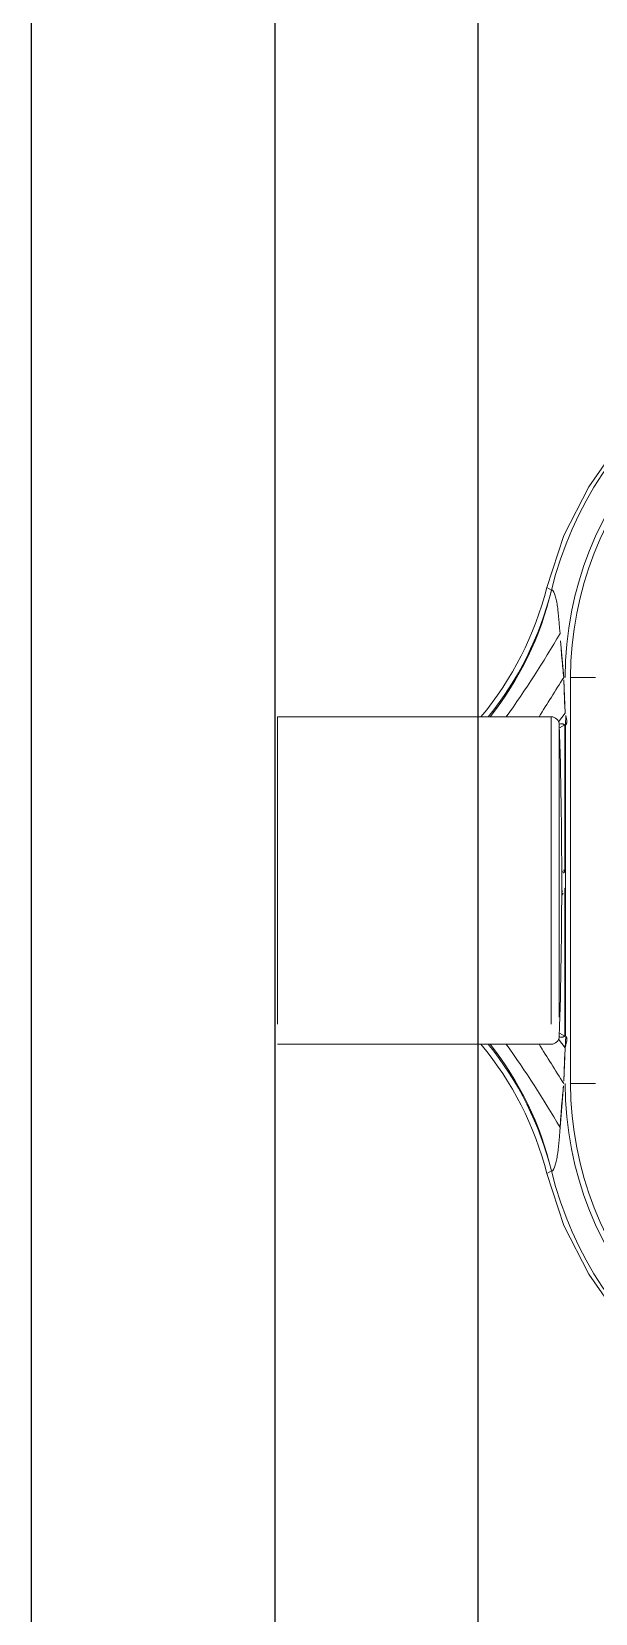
# Model space of a CAD drawing. Header units: inches. Extents: x 542787 to 543192, y 9574025 to 9574373.
# Drawn here: x 542829.0215 to 542829.091, y 9574184.8547 to 9574185.0498 of the extents above; entities that cross this region are included whole.
import ezdxf

# ---------------------------------------------------------------- set-up
doc = ezdxf.new("R2010")
doc.units = ezdxf.units.IN
doc.header["$MEASUREMENT"] = 0
doc.layers.add('I-ARQ', color=8, linetype='Continuous')

msp = doc.modelspace()

# ---------------------------------------------------------------- linework, layer by layer
at = {"layer": 'I-ARQ'}
for p, q in [((542829.02148, 9574184.23509), (542829.02148, 9574185.59509)), ((542829.05148, 9574184.23509), (542829.05148, 9574185.59509)), ((542829.07648, 9574185.59509), (542829.07648, 9574184.23509))]:
    msp.add_line(p, q, dxfattribs=at)
at = {"layer": 'I-ARQ', "lineweight": 5}
for points, knots in [([(542829.12957, 9574185.01609), (542829.12957, 9574185.01609), (542829.12281, 9574185.01556), (542829.12281, 9574185.01556), (542829.12281, 9574185.01556), (542829.12281, 9574185.01556), (542829.11621, 9574185.01405), (542829.11621, 9574185.01405), (542829.11621, 9574185.01405), (542829.11621, 9574185.01405), (542829.10991, 9574185.01159), (542829.10991, 9574185.01159), (542829.10991, 9574185.01159), (542829.10991, 9574185.01159), (542829.10402, 9574185.00825), (542829.10402, 9574185.00825), (542829.10402, 9574185.00825), (542829.10402, 9574185.00825), (542829.09869, 9574185.00408), (542829.09869, 9574185.00408), (542829.09869, 9574185.00408), (542829.09869, 9574185.00408), (542829.09403, 9574184.99919), (542829.09403, 9574184.99919), (542829.09403, 9574184.99919), (542829.09403, 9574184.99919), (542829.09014, 9574184.99366), (542829.09014, 9574184.99366), (542829.09014, 9574184.99366), (542829.09014, 9574184.99366), (542829.08709, 9574184.98763), (542829.08709, 9574184.98763), (542829.08709, 9574184.98763), (542829.08709, 9574184.98763), (542829.08496, 9574184.98123), (542829.08496, 9574184.98123)], [0, 0, 0, 0, 0.111111, 0.111111, 0.111111, 0.111111, 0.222222, 0.222222, 0.222222, 0.222222, 0.333333, 0.333333, 0.333333, 0.333333, 0.444444, 0.444444, 0.444444, 0.444444, 0.555556, 0.555556, 0.555556, 0.555556, 0.666667, 0.666667, 0.666667, 0.666667, 0.777778, 0.777778, 0.777778, 0.777778, 0.888889, 0.888889, 0.888889, 0.888889, 1, 1, 1, 1]), ([(542829.1743, 9574184.97745), (542829.17082, 9574184.99871), (542829.15286, 9574185.01459), (542829.13133, 9574185.01543), (542829.13133, 9574185.01543), (542829.1098, 9574185.01626), (542829.09065, 9574185.00183), (542829.08554, 9574184.9809)], [0, 0, 0, 0, 0.5, 0.5, 0.5, 0.5, 1, 1, 1, 1]), ([(542829.17134, 9574184.97697), (542829.16779, 9574184.99873), (542829.14812, 9574185.01411), (542829.12614, 9574185.01233), (542829.12614, 9574185.01233), (542829.10416, 9574185.01055), (542829.08724, 9574184.99219), (542829.08724, 9574184.97014)], [0, 0, 0, 0, 0.5, 0.5, 0.5, 0.5, 1, 1, 1, 1]), ([(542829.1706, 9574184.97737), (542829.16684, 9574184.99865), (542829.14746, 9574185.01353), (542829.12594, 9574185.01164), (542829.12594, 9574185.01164), (542829.10441, 9574185.00976), (542829.0879, 9574184.99174), (542829.0879, 9574184.97014)], [0, 0, 0, 0, 0.5, 0.5, 0.5, 0.5, 1, 1, 1, 1]), ([(542829.08555, 9574184.98088), (542829.08555, 9574184.98088), (542829.08555, 9574184.98088), (542829.08555, 9574184.98088), (542829.08555, 9574184.98088), (542829.08555, 9574184.98088), (542829.08555, 9574184.98088), (542829.08555, 9574184.98088), (542829.08555, 9574184.98088), (542829.08555, 9574184.98088), (542829.08554, 9574184.98088), (542829.08554, 9574184.98088), (542829.08554, 9574184.98088), (542829.08554, 9574184.98088), (542829.08554, 9574184.98088), (542829.08554, 9574184.98088), (542829.08554, 9574184.98088), (542829.08554, 9574184.98088), (542829.08554, 9574184.98088), (542829.08554, 9574184.98088), (542829.08554, 9574184.98088), (542829.08554, 9574184.98088), (542829.08554, 9574184.98088), (542829.08554, 9574184.98088), (542829.08554, 9574184.98088), (542829.08554, 9574184.98088), (542829.08554, 9574184.98089), (542829.08554, 9574184.98089), (542829.08554, 9574184.98089), (542829.08554, 9574184.98089), (542829.08554, 9574184.9809), (542829.08554, 9574184.9809)], [0, 0, 0, 0, 0.125, 0.125, 0.125, 0.125, 0.25, 0.25, 0.25, 0.25, 0.375, 0.375, 0.375, 0.375, 0.5, 0.5, 0.5, 0.5, 0.625, 0.625, 0.625, 0.625, 0.75, 0.75, 0.75, 0.75, 0.875, 0.875, 0.875, 0.875, 1, 1, 1, 1]), ([(542829.0866, 9574184.97557), (542829.0866, 9574184.97557), (542829.08655, 9574184.97623), (542829.08655, 9574184.97623), (542829.08655, 9574184.97623), (542829.08655, 9574184.97623), (542829.08651, 9574184.97688), (542829.08651, 9574184.97688), (542829.08651, 9574184.97688), (542829.08651, 9574184.97688), (542829.08647, 9574184.97729), (542829.08647, 9574184.97729), (542829.08647, 9574184.97729), (542829.08647, 9574184.97729), (542829.08643, 9574184.9777), (542829.08643, 9574184.9777), (542829.08643, 9574184.9777), (542829.08643, 9574184.9777), (542829.08639, 9574184.9781), (542829.08639, 9574184.9781), (542829.08639, 9574184.9781), (542829.08639, 9574184.9781), (542829.08634, 9574184.97848), (542829.08634, 9574184.97848), (542829.08634, 9574184.97848), (542829.08634, 9574184.97848), (542829.08631, 9574184.97867), (542829.08631, 9574184.97867), (542829.08631, 9574184.97867), (542829.08631, 9574184.97867), (542829.08629, 9574184.97886), (542829.08629, 9574184.97886), (542829.08629, 9574184.97886), (542829.08629, 9574184.97886), (542829.08626, 9574184.97905), (542829.08626, 9574184.97905), (542829.08626, 9574184.97905), (542829.08626, 9574184.97905), (542829.08623, 9574184.97923), (542829.08623, 9574184.97923), (542829.08623, 9574184.97923), (542829.08623, 9574184.97923), (542829.08619, 9574184.9794), (542829.08619, 9574184.9794), (542829.08619, 9574184.9794), (542829.08619, 9574184.9794), (542829.08616, 9574184.97957), (542829.08616, 9574184.97957), (542829.08616, 9574184.97957), (542829.08616, 9574184.97957), (542829.08613, 9574184.97974), (542829.08613, 9574184.97974), (542829.08613, 9574184.97974), (542829.08613, 9574184.97974), (542829.08609, 9574184.9799), (542829.08609, 9574184.9799), (542829.08609, 9574184.9799), (542829.08609, 9574184.9799), (542829.08605, 9574184.98005), (542829.08605, 9574184.98005), (542829.08605, 9574184.98005), (542829.08605, 9574184.98005), (542829.08601, 9574184.9802), (542829.08601, 9574184.9802), (542829.08601, 9574184.9802), (542829.08601, 9574184.9802), (542829.08597, 9574184.98033), (542829.08597, 9574184.98033), (542829.08597, 9574184.98033), (542829.08597, 9574184.98033), (542829.08592, 9574184.98046), (542829.08592, 9574184.98046), (542829.08592, 9574184.98046), (542829.08592, 9574184.98046), (542829.08588, 9574184.98057), (542829.08588, 9574184.98057), (542829.08588, 9574184.98057), (542829.08588, 9574184.98057), (542829.08583, 9574184.98067), (542829.08583, 9574184.98067), (542829.08583, 9574184.98067), (542829.08583, 9574184.98067), (542829.08581, 9574184.98071), (542829.08581, 9574184.98071), (542829.08581, 9574184.98071), (542829.08581, 9574184.98071), (542829.08579, 9574184.98075), (542829.08579, 9574184.98075), (542829.08579, 9574184.98075), (542829.08579, 9574184.98075), (542829.08577, 9574184.98079), (542829.08577, 9574184.98079), (542829.08577, 9574184.98079), (542829.08577, 9574184.98079), (542829.08574, 9574184.98082), (542829.08574, 9574184.98082), (542829.08574, 9574184.98082), (542829.08574, 9574184.98082), (542829.08572, 9574184.98085), (542829.08572, 9574184.98085), (542829.08572, 9574184.98085), (542829.08572, 9574184.98085), (542829.0857, 9574184.98087), (542829.0857, 9574184.98087), (542829.0857, 9574184.98087), (542829.0857, 9574184.98087), (542829.08568, 9574184.98089), (542829.08568, 9574184.98089), (542829.08568, 9574184.98089), (542829.08568, 9574184.98089), (542829.08566, 9574184.9809), (542829.08566, 9574184.9809), (542829.08566, 9574184.9809), (542829.08566, 9574184.9809), (542829.08564, 9574184.98091), (542829.08564, 9574184.98091), (542829.08564, 9574184.98091), (542829.08564, 9574184.98091), (542829.08562, 9574184.98092), (542829.08562, 9574184.98092), (542829.08562, 9574184.98092), (542829.08562, 9574184.98092), (542829.0856, 9574184.98092), (542829.0856, 9574184.98092), (542829.0856, 9574184.98092), (542829.0856, 9574184.98092), (542829.08559, 9574184.98091), (542829.08559, 9574184.98091), (542829.08559, 9574184.98091), (542829.08559, 9574184.98091), (542829.08557, 9574184.9809), (542829.08557, 9574184.9809), (542829.08557, 9574184.9809), (542829.08557, 9574184.9809), (542829.08555, 9574184.98088), (542829.08555, 9574184.98088)], [0, 0, 0, 0, 0.029412, 0.029412, 0.029412, 0.029412, 0.058824, 0.058824, 0.058824, 0.058824, 0.088235, 0.088235, 0.088235, 0.088235, 0.117647, 0.117647, 0.117647, 0.117647, 0.147059, 0.147059, 0.147059, 0.147059, 0.176471, 0.176471, 0.176471, 0.176471, 0.205882, 0.205882, 0.205882, 0.205882, 0.235294, 0.235294, 0.235294, 0.235294, 0.264706, 0.264706, 0.264706, 0.264706, 0.294118, 0.294118, 0.294118, 0.294118, 0.323529, 0.323529, 0.323529, 0.323529, 0.352941, 0.352941, 0.352941, 0.352941, 0.382353, 0.382353, 0.382353, 0.382353, 0.411765, 0.411765, 0.411765, 0.411765, 0.441176, 0.441176, 0.441176, 0.441176, 0.470588, 0.470588, 0.470588, 0.470588, 0.5, 0.5, 0.5, 0.5, 0.529412, 0.529412, 0.529412, 0.529412, 0.558824, 0.558824, 0.558824, 0.558824, 0.588235, 0.588235, 0.588235, 0.588235, 0.617647, 0.617647, 0.617647, 0.617647, 0.647059, 0.647059, 0.647059, 0.647059, 0.676471, 0.676471, 0.676471, 0.676471, 0.705882, 0.705882, 0.705882, 0.705882, 0.735294, 0.735294, 0.735294, 0.735294, 0.764706, 0.764706, 0.764706, 0.764706, 0.794118, 0.794118, 0.794118, 0.794118, 0.823529, 0.823529, 0.823529, 0.823529, 0.852941, 0.852941, 0.852941, 0.852941, 0.882353, 0.882353, 0.882353, 0.882353, 0.911765, 0.911765, 0.911765, 0.911765, 0.941176, 0.941176, 0.941176, 0.941176, 0.970588, 0.970588, 0.970588, 0.970588, 1, 1, 1, 1]), ([(542829.08705, 9574184.97014), (542829.08705, 9574184.97014), (542829.08703, 9574184.97043), (542829.08703, 9574184.97043), (542829.08703, 9574184.97043), (542829.08703, 9574184.97043), (542829.087, 9574184.97071), (542829.087, 9574184.97071), (542829.087, 9574184.97071), (542829.087, 9574184.97071), (542829.08698, 9574184.971), (542829.08698, 9574184.971), (542829.08698, 9574184.971), (542829.08698, 9574184.971), (542829.08695, 9574184.97129), (542829.08695, 9574184.97129), (542829.08695, 9574184.97129), (542829.08695, 9574184.97129), (542829.08692, 9574184.97158), (542829.08692, 9574184.97158), (542829.08692, 9574184.97158), (542829.08692, 9574184.97158), (542829.0869, 9574184.97178), (542829.0869, 9574184.97178), (542829.0869, 9574184.97178), (542829.0869, 9574184.97178), (542829.08686, 9574184.9722), (542829.08686, 9574184.9722), (542829.08686, 9574184.9722), (542829.08686, 9574184.9722), (542829.08679, 9574184.97293), (542829.08679, 9574184.97293), (542829.08679, 9574184.97293), (542829.08679, 9574184.97293), (542829.08673, 9574184.97375), (542829.08673, 9574184.97375), (542829.08673, 9574184.97375), (542829.08673, 9574184.97375), (542829.08666, 9574184.97464), (542829.08666, 9574184.97464), (542829.08666, 9574184.97464), (542829.08666, 9574184.97464), (542829.0866, 9574184.97557), (542829.0866, 9574184.97557)], [0, 0, 0, 0, 0.090909, 0.090909, 0.090909, 0.090909, 0.181818, 0.181818, 0.181818, 0.181818, 0.272727, 0.272727, 0.272727, 0.272727, 0.363636, 0.363636, 0.363636, 0.363636, 0.454545, 0.454545, 0.454545, 0.454545, 0.545455, 0.545455, 0.545455, 0.545455, 0.636364, 0.636364, 0.636364, 0.636364, 0.727273, 0.727273, 0.727273, 0.727273, 0.818182, 0.818182, 0.818182, 0.818182, 0.909091, 0.909091, 0.909091, 0.909091, 1, 1, 1, 1]), ([(542829.08724, 9574184.96575), (542829.08724, 9574184.96575), (542829.08722, 9574184.96607), (542829.08722, 9574184.96607), (542829.08722, 9574184.96607), (542829.08722, 9574184.96607), (542829.0872, 9574184.96639), (542829.0872, 9574184.96639), (542829.0872, 9574184.96639), (542829.0872, 9574184.96639), (542829.08719, 9574184.9666), (542829.08719, 9574184.9666), (542829.08719, 9574184.9666), (542829.08719, 9574184.9666), (542829.08717, 9574184.96703), (542829.08717, 9574184.96703), (542829.08717, 9574184.96703), (542829.08717, 9574184.96703), (542829.08715, 9574184.96767), (542829.08715, 9574184.96767), (542829.08715, 9574184.96767), (542829.08715, 9574184.96767), (542829.08713, 9574184.9683), (542829.08713, 9574184.9683), (542829.08713, 9574184.9683), (542829.08713, 9574184.9683), (542829.08711, 9574184.96892), (542829.08711, 9574184.96892), (542829.08711, 9574184.96892), (542829.08711, 9574184.96892), (542829.08708, 9574184.96954), (542829.08708, 9574184.96954), (542829.08708, 9574184.96954), (542829.08708, 9574184.96954), (542829.08707, 9574184.96984), (542829.08707, 9574184.96984), (542829.08707, 9574184.96984), (542829.08707, 9574184.96984), (542829.08705, 9574184.97014), (542829.08705, 9574184.97014)], [0, 0, 0, 0, 0.1, 0.1, 0.1, 0.1, 0.2, 0.2, 0.2, 0.2, 0.3, 0.3, 0.3, 0.3, 0.4, 0.4, 0.4, 0.4, 0.5, 0.5, 0.5, 0.5, 0.6, 0.6, 0.6, 0.6, 0.7, 0.7, 0.7, 0.7, 0.8, 0.8, 0.8, 0.8, 0.9, 0.9, 0.9, 0.9, 1, 1, 1, 1]), ([(542829.08729, 9574184.96428), (542829.08729, 9574184.96428), (542829.08732, 9574184.96431), (542829.08732, 9574184.96431), (542829.08732, 9574184.96431), (542829.08732, 9574184.96431), (542829.08734, 9574184.96434), (542829.08734, 9574184.96434), (542829.08734, 9574184.96434), (542829.08734, 9574184.96434), (542829.08736, 9574184.96437), (542829.08736, 9574184.96437), (542829.08736, 9574184.96437), (542829.08736, 9574184.96437), (542829.08738, 9574184.9644), (542829.08738, 9574184.9644), (542829.08738, 9574184.9644), (542829.08738, 9574184.9644), (542829.0874, 9574184.96444), (542829.0874, 9574184.96444), (542829.0874, 9574184.96444), (542829.0874, 9574184.96444), (542829.08741, 9574184.96448), (542829.08741, 9574184.96448), (542829.08741, 9574184.96448), (542829.08741, 9574184.96448), (542829.08742, 9574184.96452), (542829.08742, 9574184.96452), (542829.08742, 9574184.96452), (542829.08742, 9574184.96452), (542829.08743, 9574184.96456), (542829.08743, 9574184.96456), (542829.08743, 9574184.96456), (542829.08743, 9574184.96456), (542829.08743, 9574184.9646), (542829.08743, 9574184.9646), (542829.08743, 9574184.9646), (542829.08743, 9574184.9646), (542829.08744, 9574184.96465), (542829.08744, 9574184.96465), (542829.08744, 9574184.96465), (542829.08744, 9574184.96465), (542829.08744, 9574184.96473), (542829.08744, 9574184.96473), (542829.08744, 9574184.96473), (542829.08744, 9574184.96473), (542829.08743, 9574184.96482), (542829.08743, 9574184.96482), (542829.08743, 9574184.96482), (542829.08743, 9574184.96482), (542829.08742, 9574184.9649), (542829.08742, 9574184.9649), (542829.08742, 9574184.9649), (542829.08742, 9574184.9649), (542829.08741, 9574184.96498), (542829.08741, 9574184.96498), (542829.08741, 9574184.96498), (542829.08741, 9574184.96498), (542829.08739, 9574184.96506), (542829.08739, 9574184.96506), (542829.08739, 9574184.96506), (542829.08739, 9574184.96506), (542829.08736, 9574184.96522), (542829.08736, 9574184.96522), (542829.08736, 9574184.96522), (542829.08736, 9574184.96522), (542829.08731, 9574184.96545), (542829.08731, 9574184.96545), (542829.08731, 9574184.96545), (542829.08731, 9574184.96545), (542829.08724, 9574184.96575), (542829.08724, 9574184.96575)], [0, 0, 0, 0, 0.055556, 0.055556, 0.055556, 0.055556, 0.111111, 0.111111, 0.111111, 0.111111, 0.166667, 0.166667, 0.166667, 0.166667, 0.222222, 0.222222, 0.222222, 0.222222, 0.277778, 0.277778, 0.277778, 0.277778, 0.333333, 0.333333, 0.333333, 0.333333, 0.388889, 0.388889, 0.388889, 0.388889, 0.444444, 0.444444, 0.444444, 0.444444, 0.5, 0.5, 0.5, 0.5, 0.555556, 0.555556, 0.555556, 0.555556, 0.611111, 0.611111, 0.611111, 0.611111, 0.666667, 0.666667, 0.666667, 0.666667, 0.722222, 0.722222, 0.722222, 0.722222, 0.777778, 0.777778, 0.777778, 0.777778, 0.833333, 0.833333, 0.833333, 0.833333, 0.888889, 0.888889, 0.888889, 0.888889, 0.944444, 0.944444, 0.944444, 0.944444, 1, 1, 1, 1]), ([(542829.08718, 9574184.96428), (542829.08718, 9574184.96428), (542829.08717, 9574184.96429), (542829.08717, 9574184.96429), (542829.08717, 9574184.96429), (542829.08717, 9574184.96429), (542829.08714, 9574184.96431), (542829.08714, 9574184.96431), (542829.08714, 9574184.96431), (542829.08714, 9574184.96431), (542829.08711, 9574184.96433), (542829.08711, 9574184.96433), (542829.08711, 9574184.96433), (542829.08711, 9574184.96433), (542829.08707, 9574184.96435), (542829.08707, 9574184.96435), (542829.08707, 9574184.96435), (542829.08707, 9574184.96435), (542829.08703, 9574184.96437), (542829.08703, 9574184.96437), (542829.08703, 9574184.96437), (542829.08703, 9574184.96437), (542829.087, 9574184.96439), (542829.087, 9574184.96439), (542829.087, 9574184.96439), (542829.087, 9574184.96439), (542829.08696, 9574184.9644), (542829.08696, 9574184.9644), (542829.08696, 9574184.9644), (542829.08696, 9574184.9644), (542829.08692, 9574184.96441), (542829.08692, 9574184.96441), (542829.08692, 9574184.96441), (542829.08692, 9574184.96441), (542829.08688, 9574184.96441), (542829.08688, 9574184.96441), (542829.08688, 9574184.96441), (542829.08688, 9574184.96441), (542829.08683, 9574184.96442), (542829.08683, 9574184.96442), (542829.08683, 9574184.96442), (542829.08683, 9574184.96442), (542829.08679, 9574184.96442), (542829.08679, 9574184.96442), (542829.08679, 9574184.96442), (542829.08679, 9574184.96442), (542829.08674, 9574184.96441), (542829.08674, 9574184.96441), (542829.08674, 9574184.96441), (542829.08674, 9574184.96441), (542829.08669, 9574184.96441), (542829.08669, 9574184.96441), (542829.08669, 9574184.96441), (542829.08669, 9574184.96441), (542829.08665, 9574184.9644), (542829.08665, 9574184.9644), (542829.08665, 9574184.9644), (542829.08665, 9574184.9644), (542829.08655, 9574184.96438), (542829.08655, 9574184.96438), (542829.08655, 9574184.96438), (542829.08655, 9574184.96438), (542829.0865, 9574184.96436), (542829.0865, 9574184.96436)], [0, 0, 0, 0, 0.0625, 0.0625, 0.0625, 0.0625, 0.125, 0.125, 0.125, 0.125, 0.1875, 0.1875, 0.1875, 0.1875, 0.25, 0.25, 0.25, 0.25, 0.3125, 0.3125, 0.3125, 0.3125, 0.375, 0.375, 0.375, 0.375, 0.4375, 0.4375, 0.4375, 0.4375, 0.5, 0.5, 0.5, 0.5, 0.5625, 0.5625, 0.5625, 0.5625, 0.625, 0.625, 0.625, 0.625, 0.6875, 0.6875, 0.6875, 0.6875, 0.75, 0.75, 0.75, 0.75, 0.8125, 0.8125, 0.8125, 0.8125, 0.875, 0.875, 0.875, 0.875, 0.9375, 0.9375, 0.9375, 0.9375, 1, 1, 1, 1]), ([(542829.0872, 9574184.94603), (542829.0872, 9574184.94603), (542829.0872, 9574184.95778), (542829.0872, 9574184.95778), (542829.0872, 9574184.95778), (542829.0872, 9574184.95778), (542829.0872, 9574184.96221), (542829.0872, 9574184.96221), (542829.0872, 9574184.96221), (542829.0872, 9574184.96221), (542829.0872, 9574184.96326), (542829.0872, 9574184.96326), (542829.0872, 9574184.96326), (542829.0872, 9574184.96326), (542829.0872, 9574184.96377), (542829.0872, 9574184.96377), (542829.0872, 9574184.96377), (542829.0872, 9574184.96377), (542829.0872, 9574184.96402), (542829.0872, 9574184.96402), (542829.0872, 9574184.96402), (542829.0872, 9574184.96402), (542829.0872, 9574184.96415), (542829.0872, 9574184.96415), (542829.0872, 9574184.96415), (542829.0872, 9574184.96415), (542829.0872, 9574184.96421), (542829.0872, 9574184.96421), (542829.0872, 9574184.96421), (542829.0872, 9574184.96421), (542829.08719, 9574184.96423), (542829.08719, 9574184.96423), (542829.08719, 9574184.96423), (542829.08719, 9574184.96423), (542829.08718, 9574184.96428), (542829.08718, 9574184.96428)], [0, 0, 0, 0, 0.111111, 0.111111, 0.111111, 0.111111, 0.222222, 0.222222, 0.222222, 0.222222, 0.333333, 0.333333, 0.333333, 0.333333, 0.444444, 0.444444, 0.444444, 0.444444, 0.555556, 0.555556, 0.555556, 0.555556, 0.666667, 0.666667, 0.666667, 0.666667, 0.777778, 0.777778, 0.777778, 0.777778, 0.888889, 0.888889, 0.888889, 0.888889, 1, 1, 1, 1]), ([(542829.08728, 9574184.94509), (542829.08728, 9574184.94509), (542829.08728, 9574184.95742), (542829.08728, 9574184.95742), (542829.08728, 9574184.95742), (542829.08728, 9574184.95742), (542829.08728, 9574184.9621), (542829.08728, 9574184.9621), (542829.08728, 9574184.9621), (542829.08728, 9574184.9621), (542829.08728, 9574184.96321), (542829.08728, 9574184.96321), (542829.08728, 9574184.96321), (542829.08728, 9574184.96321), (542829.08728, 9574184.96374), (542829.08728, 9574184.96374), (542829.08728, 9574184.96374), (542829.08728, 9574184.96374), (542829.08728, 9574184.96401), (542829.08728, 9574184.96401), (542829.08728, 9574184.96401), (542829.08728, 9574184.96401), (542829.08728, 9574184.96414), (542829.08728, 9574184.96414), (542829.08728, 9574184.96414), (542829.08728, 9574184.96414), (542829.08728, 9574184.96421), (542829.08728, 9574184.96421), (542829.08728, 9574184.96421), (542829.08728, 9574184.96421), (542829.08728, 9574184.96423), (542829.08728, 9574184.96423), (542829.08728, 9574184.96423), (542829.08728, 9574184.96423), (542829.08729, 9574184.96428), (542829.08729, 9574184.96428)], [0, 0, 0, 0, 0.111111, 0.111111, 0.111111, 0.111111, 0.222222, 0.222222, 0.222222, 0.222222, 0.333333, 0.333333, 0.333333, 0.333333, 0.444444, 0.444444, 0.444444, 0.444444, 0.555556, 0.555556, 0.555556, 0.555556, 0.666667, 0.666667, 0.666667, 0.666667, 0.777778, 0.777778, 0.777778, 0.777778, 0.888889, 0.888889, 0.888889, 0.888889, 1, 1, 1, 1]), ([(542829.05148, 9574184.95257), (542829.05148, 9574184.95257), (542829.05148, 9574184.95257), (542829.05148, 9574184.95257), (542829.05148, 9574184.95257), (542829.05148, 9574184.95257), (542829.05148, 9574184.95257), (542829.05148, 9574184.95257), (542829.05148, 9574184.95257), (542829.05148, 9574184.95257), (542829.05148, 9574184.95257), (542829.05148, 9574184.95257), (542829.05148, 9574184.95257), (542829.05148, 9574184.95257), (542829.05148, 9574184.95257), (542829.05148, 9574184.95257), (542829.05148, 9574184.95257), (542829.05148, 9574184.95257), (542829.05148, 9574184.95257), (542829.05148, 9574184.95257), (542829.05148, 9574184.95257), (542829.05148, 9574184.95257), (542829.05148, 9574184.95257), (542829.05148, 9574184.95257), (542829.05148, 9574184.95257), (542829.05148, 9574184.95257), (542829.05148, 9574184.95257), (542829.05148, 9574184.95257), (542829.05148, 9574184.95257), (542829.05148, 9574184.95257), (542829.05148, 9574184.95257), (542829.05148, 9574184.95257), (542829.05148, 9574184.95257), (542829.05148, 9574184.95257), (542829.05148, 9574184.95257), (542829.05148, 9574184.95257)], [0, 0, 0, 0, 0.111111, 0.111111, 0.111111, 0.111111, 0.222222, 0.222222, 0.222222, 0.222222, 0.333333, 0.333333, 0.333333, 0.333333, 0.444444, 0.444444, 0.444444, 0.444444, 0.555556, 0.555556, 0.555556, 0.555556, 0.666667, 0.666667, 0.666667, 0.666667, 0.777778, 0.777778, 0.777778, 0.777778, 0.888889, 0.888889, 0.888889, 0.888889, 1, 1, 1, 1]), ([(542829.08718, 9574184.92591), (542829.08718, 9574184.92591), (542829.08719, 9574184.92594), (542829.08719, 9574184.92594), (542829.08719, 9574184.92594), (542829.08719, 9574184.92594), (542829.0872, 9574184.92596), (542829.0872, 9574184.92596), (542829.0872, 9574184.92596), (542829.0872, 9574184.92596), (542829.0872, 9574184.92601), (542829.0872, 9574184.92601), (542829.0872, 9574184.92601), (542829.0872, 9574184.92601), (542829.0872, 9574184.92611), (542829.0872, 9574184.92611), (542829.0872, 9574184.92611), (542829.0872, 9574184.92611), (542829.0872, 9574184.92632), (542829.0872, 9574184.92632), (542829.0872, 9574184.92632), (542829.0872, 9574184.92632), (542829.0872, 9574184.92672), (542829.0872, 9574184.92672), (542829.0872, 9574184.92672), (542829.0872, 9574184.92672), (542829.0872, 9574184.92756), (542829.0872, 9574184.92756), (542829.0872, 9574184.92756), (542829.0872, 9574184.92756), (542829.0872, 9574184.93105), (542829.0872, 9574184.93105), (542829.0872, 9574184.93105), (542829.0872, 9574184.93105), (542829.0872, 9574184.94415), (542829.0872, 9574184.94415)], [0, 0, 0, 0, 0.111111, 0.111111, 0.111111, 0.111111, 0.222222, 0.222222, 0.222222, 0.222222, 0.333333, 0.333333, 0.333333, 0.333333, 0.444444, 0.444444, 0.444444, 0.444444, 0.555556, 0.555556, 0.555556, 0.555556, 0.666667, 0.666667, 0.666667, 0.666667, 0.777778, 0.777778, 0.777778, 0.777778, 0.888889, 0.888889, 0.888889, 0.888889, 1, 1, 1, 1]), ([(542829.08729, 9574184.92591), (542829.08729, 9574184.92591), (542829.08728, 9574184.92594), (542829.08728, 9574184.92594), (542829.08728, 9574184.92594), (542829.08728, 9574184.92594), (542829.08728, 9574184.92596), (542829.08728, 9574184.92596), (542829.08728, 9574184.92596), (542829.08728, 9574184.92596), (542829.08728, 9574184.92602), (542829.08728, 9574184.92602), (542829.08728, 9574184.92602), (542829.08728, 9574184.92602), (542829.08728, 9574184.92612), (542829.08728, 9574184.92612), (542829.08728, 9574184.92612), (542829.08728, 9574184.92612), (542829.08728, 9574184.92633), (542829.08728, 9574184.92633), (542829.08728, 9574184.92633), (542829.08728, 9574184.92633), (542829.08728, 9574184.92676), (542829.08728, 9574184.92676), (542829.08728, 9574184.92676), (542829.08728, 9574184.92676), (542829.08728, 9574184.92764), (542829.08728, 9574184.92764), (542829.08728, 9574184.92764), (542829.08728, 9574184.92764), (542829.08728, 9574184.9313), (542829.08728, 9574184.9313), (542829.08728, 9574184.9313), (542829.08728, 9574184.9313), (542829.08728, 9574184.94509), (542829.08728, 9574184.94509)], [0, 0, 0, 0, 0.111111, 0.111111, 0.111111, 0.111111, 0.222222, 0.222222, 0.222222, 0.222222, 0.333333, 0.333333, 0.333333, 0.333333, 0.444444, 0.444444, 0.444444, 0.444444, 0.555556, 0.555556, 0.555556, 0.555556, 0.666667, 0.666667, 0.666667, 0.666667, 0.777778, 0.777778, 0.777778, 0.777778, 0.888889, 0.888889, 0.888889, 0.888889, 1, 1, 1, 1]), ([(542829.0865, 9574184.92582), (542829.0865, 9574184.92582), (542829.08659, 9574184.9258), (542829.08659, 9574184.9258), (542829.08659, 9574184.9258), (542829.08659, 9574184.9258), (542829.08667, 9574184.92578), (542829.08667, 9574184.92578), (542829.08667, 9574184.92578), (542829.08667, 9574184.92578), (542829.08672, 9574184.92577), (542829.08672, 9574184.92577), (542829.08672, 9574184.92577), (542829.08672, 9574184.92577), (542829.08676, 9574184.92577), (542829.08676, 9574184.92577), (542829.08676, 9574184.92577), (542829.08676, 9574184.92577), (542829.0868, 9574184.92577), (542829.0868, 9574184.92577), (542829.0868, 9574184.92577), (542829.0868, 9574184.92577), (542829.08684, 9574184.92577), (542829.08684, 9574184.92577), (542829.08684, 9574184.92577), (542829.08684, 9574184.92577), (542829.08688, 9574184.92577), (542829.08688, 9574184.92577), (542829.08688, 9574184.92577), (542829.08688, 9574184.92577), (542829.08691, 9574184.92577), (542829.08691, 9574184.92577), (542829.08691, 9574184.92577), (542829.08691, 9574184.92577), (542829.08695, 9574184.92578), (542829.08695, 9574184.92578), (542829.08695, 9574184.92578), (542829.08695, 9574184.92578), (542829.08698, 9574184.92579), (542829.08698, 9574184.92579), (542829.08698, 9574184.92579), (542829.08698, 9574184.92579), (542829.08702, 9574184.9258), (542829.08702, 9574184.9258), (542829.08702, 9574184.9258), (542829.08702, 9574184.9258), (542829.08705, 9574184.92582), (542829.08705, 9574184.92582), (542829.08705, 9574184.92582), (542829.08705, 9574184.92582), (542829.08708, 9574184.92584), (542829.08708, 9574184.92584), (542829.08708, 9574184.92584), (542829.08708, 9574184.92584), (542829.08712, 9574184.92586), (542829.08712, 9574184.92586), (542829.08712, 9574184.92586), (542829.08712, 9574184.92586), (542829.08715, 9574184.92588), (542829.08715, 9574184.92588), (542829.08715, 9574184.92588), (542829.08715, 9574184.92588), (542829.08717, 9574184.9259), (542829.08717, 9574184.9259), (542829.08717, 9574184.9259), (542829.08717, 9574184.9259), (542829.08718, 9574184.92591), (542829.08718, 9574184.92591)], [0, 0, 0, 0, 0.058824, 0.058824, 0.058824, 0.058824, 0.117647, 0.117647, 0.117647, 0.117647, 0.176471, 0.176471, 0.176471, 0.176471, 0.235294, 0.235294, 0.235294, 0.235294, 0.294118, 0.294118, 0.294118, 0.294118, 0.352941, 0.352941, 0.352941, 0.352941, 0.411765, 0.411765, 0.411765, 0.411765, 0.470588, 0.470588, 0.470588, 0.470588, 0.529412, 0.529412, 0.529412, 0.529412, 0.588235, 0.588235, 0.588235, 0.588235, 0.647059, 0.647059, 0.647059, 0.647059, 0.705882, 0.705882, 0.705882, 0.705882, 0.764706, 0.764706, 0.764706, 0.764706, 0.823529, 0.823529, 0.823529, 0.823529, 0.882353, 0.882353, 0.882353, 0.882353, 0.941176, 0.941176, 0.941176, 0.941176, 1, 1, 1, 1]), ([(542829.08724, 9574184.92444), (542829.08724, 9574184.92444), (542829.08732, 9574184.9248), (542829.08732, 9574184.9248), (542829.08732, 9574184.9248), (542829.08732, 9574184.9248), (542829.08737, 9574184.92501), (542829.08737, 9574184.92501), (542829.08737, 9574184.92501), (542829.08737, 9574184.92501), (542829.0874, 9574184.92514), (542829.0874, 9574184.92514), (542829.0874, 9574184.92514), (542829.0874, 9574184.92514), (542829.08742, 9574184.92527), (542829.08742, 9574184.92527), (542829.08742, 9574184.92527), (542829.08742, 9574184.92527), (542829.08743, 9574184.92536), (542829.08743, 9574184.92536), (542829.08743, 9574184.92536), (542829.08743, 9574184.92536), (542829.08744, 9574184.92545), (542829.08744, 9574184.92545), (542829.08744, 9574184.92545), (542829.08744, 9574184.92545), (542829.08744, 9574184.9255), (542829.08744, 9574184.9255), (542829.08744, 9574184.9255), (542829.08744, 9574184.9255), (542829.08743, 9574184.92554), (542829.08743, 9574184.92554), (542829.08743, 9574184.92554), (542829.08743, 9574184.92554), (542829.08743, 9574184.92559), (542829.08743, 9574184.92559), (542829.08743, 9574184.92559), (542829.08743, 9574184.92559), (542829.08742, 9574184.92564), (542829.08742, 9574184.92564), (542829.08742, 9574184.92564), (542829.08742, 9574184.92564), (542829.08742, 9574184.92568), (542829.08742, 9574184.92568), (542829.08742, 9574184.92568), (542829.08742, 9574184.92568), (542829.0874, 9574184.92573), (542829.0874, 9574184.92573), (542829.0874, 9574184.92573), (542829.0874, 9574184.92573), (542829.08739, 9574184.92577), (542829.08739, 9574184.92577), (542829.08739, 9574184.92577), (542829.08739, 9574184.92577), (542829.08737, 9574184.92581), (542829.08737, 9574184.92581), (542829.08737, 9574184.92581), (542829.08737, 9574184.92581), (542829.08735, 9574184.92584), (542829.08735, 9574184.92584), (542829.08735, 9574184.92584), (542829.08735, 9574184.92584), (542829.08732, 9574184.92587), (542829.08732, 9574184.92587), (542829.08732, 9574184.92587), (542829.08732, 9574184.92587), (542829.0873, 9574184.92589), (542829.0873, 9574184.92589), (542829.0873, 9574184.92589), (542829.0873, 9574184.92589), (542829.08729, 9574184.92591), (542829.08729, 9574184.92591)], [0, 0, 0, 0, 0.055556, 0.055556, 0.055556, 0.055556, 0.111111, 0.111111, 0.111111, 0.111111, 0.166667, 0.166667, 0.166667, 0.166667, 0.222222, 0.222222, 0.222222, 0.222222, 0.277778, 0.277778, 0.277778, 0.277778, 0.333333, 0.333333, 0.333333, 0.333333, 0.388889, 0.388889, 0.388889, 0.388889, 0.444444, 0.444444, 0.444444, 0.444444, 0.5, 0.5, 0.5, 0.5, 0.555556, 0.555556, 0.555556, 0.555556, 0.611111, 0.611111, 0.611111, 0.611111, 0.666667, 0.666667, 0.666667, 0.666667, 0.722222, 0.722222, 0.722222, 0.722222, 0.777778, 0.777778, 0.777778, 0.777778, 0.833333, 0.833333, 0.833333, 0.833333, 0.888889, 0.888889, 0.888889, 0.888889, 0.944444, 0.944444, 0.944444, 0.944444, 1, 1, 1, 1]), ([(542829.08724, 9574184.92444), (542829.08724, 9574184.92444), (542829.08722, 9574184.92411), (542829.08722, 9574184.92411), (542829.08722, 9574184.92411), (542829.08722, 9574184.92411), (542829.0872, 9574184.92379), (542829.0872, 9574184.92379), (542829.0872, 9574184.92379), (542829.0872, 9574184.92379), (542829.08719, 9574184.92358), (542829.08719, 9574184.92358), (542829.08719, 9574184.92358), (542829.08719, 9574184.92358), (542829.08717, 9574184.92315), (542829.08717, 9574184.92315), (542829.08717, 9574184.92315), (542829.08717, 9574184.92315), (542829.08715, 9574184.92252), (542829.08715, 9574184.92252), (542829.08715, 9574184.92252), (542829.08715, 9574184.92252), (542829.08713, 9574184.92188), (542829.08713, 9574184.92188), (542829.08713, 9574184.92188), (542829.08713, 9574184.92188), (542829.08711, 9574184.92126), (542829.08711, 9574184.92126), (542829.08711, 9574184.92126), (542829.08711, 9574184.92126), (542829.08708, 9574184.92064), (542829.08708, 9574184.92064), (542829.08708, 9574184.92064), (542829.08708, 9574184.92064), (542829.08707, 9574184.92034), (542829.08707, 9574184.92034), (542829.08707, 9574184.92034), (542829.08707, 9574184.92034), (542829.08705, 9574184.92005), (542829.08705, 9574184.92005)], [0, 0, 0, 0, 0.1, 0.1, 0.1, 0.1, 0.2, 0.2, 0.2, 0.2, 0.3, 0.3, 0.3, 0.3, 0.4, 0.4, 0.4, 0.4, 0.5, 0.5, 0.5, 0.5, 0.6, 0.6, 0.6, 0.6, 0.7, 0.7, 0.7, 0.7, 0.8, 0.8, 0.8, 0.8, 0.9, 0.9, 0.9, 0.9, 1, 1, 1, 1]), ([(542829.08724, 9574184.92005), (542829.08724, 9574184.89799), (542829.10416, 9574184.87964), (542829.12614, 9574184.87785), (542829.12614, 9574184.87785), (542829.14812, 9574184.87607), (542829.16779, 9574184.89146), (542829.17134, 9574184.91322)], [0, 0, 0, 0, 0.5, 0.5, 0.5, 0.5, 1, 1, 1, 1]), ([(542829.0879, 9574184.92005), (542829.0879, 9574184.89844), (542829.10441, 9574184.88042), (542829.12594, 9574184.87854), (542829.12594, 9574184.87854), (542829.14746, 9574184.87666), (542829.16684, 9574184.89154), (542829.1706, 9574184.91281)], [0, 0, 0, 0, 0.5, 0.5, 0.5, 0.5, 1, 1, 1, 1]), ([(542829.0866, 9574184.91461), (542829.0866, 9574184.91461), (542829.08666, 9574184.91554), (542829.08666, 9574184.91554), (542829.08666, 9574184.91554), (542829.08666, 9574184.91554), (542829.08673, 9574184.91643), (542829.08673, 9574184.91643), (542829.08673, 9574184.91643), (542829.08673, 9574184.91643), (542829.08679, 9574184.91726), (542829.08679, 9574184.91726), (542829.08679, 9574184.91726), (542829.08679, 9574184.91726), (542829.08686, 9574184.91798), (542829.08686, 9574184.91798), (542829.08686, 9574184.91798), (542829.08686, 9574184.91798), (542829.0869, 9574184.9184), (542829.0869, 9574184.9184), (542829.0869, 9574184.9184), (542829.0869, 9574184.9184), (542829.08692, 9574184.91861), (542829.08692, 9574184.91861), (542829.08692, 9574184.91861), (542829.08692, 9574184.91861), (542829.08695, 9574184.91889), (542829.08695, 9574184.91889), (542829.08695, 9574184.91889), (542829.08695, 9574184.91889), (542829.08698, 9574184.91918), (542829.08698, 9574184.91918), (542829.08698, 9574184.91918), (542829.08698, 9574184.91918), (542829.087, 9574184.91947), (542829.087, 9574184.91947), (542829.087, 9574184.91947), (542829.087, 9574184.91947), (542829.08703, 9574184.91976), (542829.08703, 9574184.91976), (542829.08703, 9574184.91976), (542829.08703, 9574184.91976), (542829.08705, 9574184.92005), (542829.08705, 9574184.92005)], [0, 0, 0, 0, 0.090909, 0.090909, 0.090909, 0.090909, 0.181818, 0.181818, 0.181818, 0.181818, 0.272727, 0.272727, 0.272727, 0.272727, 0.363636, 0.363636, 0.363636, 0.363636, 0.454545, 0.454545, 0.454545, 0.454545, 0.545455, 0.545455, 0.545455, 0.545455, 0.636364, 0.636364, 0.636364, 0.636364, 0.727273, 0.727273, 0.727273, 0.727273, 0.818182, 0.818182, 0.818182, 0.818182, 0.909091, 0.909091, 0.909091, 0.909091, 1, 1, 1, 1]), ([(542829.08555, 9574184.9093), (542829.08555, 9574184.9093), (542829.08557, 9574184.90928), (542829.08557, 9574184.90928), (542829.08557, 9574184.90928), (542829.08557, 9574184.90928), (542829.08559, 9574184.90927), (542829.08559, 9574184.90927), (542829.08559, 9574184.90927), (542829.08559, 9574184.90927), (542829.0856, 9574184.90927), (542829.0856, 9574184.90927), (542829.0856, 9574184.90927), (542829.0856, 9574184.90927), (542829.08562, 9574184.90927), (542829.08562, 9574184.90927), (542829.08562, 9574184.90927), (542829.08562, 9574184.90927), (542829.08564, 9574184.90927), (542829.08564, 9574184.90927), (542829.08564, 9574184.90927), (542829.08564, 9574184.90927), (542829.08566, 9574184.90928), (542829.08566, 9574184.90928), (542829.08566, 9574184.90928), (542829.08566, 9574184.90928), (542829.08568, 9574184.90929), (542829.08568, 9574184.90929), (542829.08568, 9574184.90929), (542829.08568, 9574184.90929), (542829.0857, 9574184.90931), (542829.0857, 9574184.90931), (542829.0857, 9574184.90931), (542829.0857, 9574184.90931), (542829.08572, 9574184.90933), (542829.08572, 9574184.90933), (542829.08572, 9574184.90933), (542829.08572, 9574184.90933), (542829.08574, 9574184.90936), (542829.08574, 9574184.90936), (542829.08574, 9574184.90936), (542829.08574, 9574184.90936), (542829.08577, 9574184.90939), (542829.08577, 9574184.90939), (542829.08577, 9574184.90939), (542829.08577, 9574184.90939), (542829.08579, 9574184.90943), (542829.08579, 9574184.90943), (542829.08579, 9574184.90943), (542829.08579, 9574184.90943), (542829.08581, 9574184.90947), (542829.08581, 9574184.90947), (542829.08581, 9574184.90947), (542829.08581, 9574184.90947), (542829.08583, 9574184.90951), (542829.08583, 9574184.90951), (542829.08583, 9574184.90951), (542829.08583, 9574184.90951), (542829.08588, 9574184.90961), (542829.08588, 9574184.90961), (542829.08588, 9574184.90961), (542829.08588, 9574184.90961), (542829.08592, 9574184.90973), (542829.08592, 9574184.90973), (542829.08592, 9574184.90973), (542829.08592, 9574184.90973), (542829.08597, 9574184.90985), (542829.08597, 9574184.90985), (542829.08597, 9574184.90985), (542829.08597, 9574184.90985), (542829.08601, 9574184.90999), (542829.08601, 9574184.90999), (542829.08601, 9574184.90999), (542829.08601, 9574184.90999), (542829.08605, 9574184.91013), (542829.08605, 9574184.91013), (542829.08605, 9574184.91013), (542829.08605, 9574184.91013), (542829.08609, 9574184.91028), (542829.08609, 9574184.91028), (542829.08609, 9574184.91028), (542829.08609, 9574184.91028), (542829.08612, 9574184.91044), (542829.08612, 9574184.91044), (542829.08612, 9574184.91044), (542829.08612, 9574184.91044), (542829.08616, 9574184.91061), (542829.08616, 9574184.91061), (542829.08616, 9574184.91061), (542829.08616, 9574184.91061), (542829.08619, 9574184.91078), (542829.08619, 9574184.91078), (542829.08619, 9574184.91078), (542829.08619, 9574184.91078), (542829.08623, 9574184.91096), (542829.08623, 9574184.91096), (542829.08623, 9574184.91096), (542829.08623, 9574184.91096), (542829.08626, 9574184.91114), (542829.08626, 9574184.91114), (542829.08626, 9574184.91114), (542829.08626, 9574184.91114), (542829.08629, 9574184.91132), (542829.08629, 9574184.91132), (542829.08629, 9574184.91132), (542829.08629, 9574184.91132), (542829.08631, 9574184.91151), (542829.08631, 9574184.91151), (542829.08631, 9574184.91151), (542829.08631, 9574184.91151), (542829.08636, 9574184.91189), (542829.08636, 9574184.91189), (542829.08636, 9574184.91189), (542829.08636, 9574184.91189), (542829.08641, 9574184.91228), (542829.08641, 9574184.91228), (542829.08641, 9574184.91228), (542829.08641, 9574184.91228), (542829.08645, 9574184.91269), (542829.08645, 9574184.91269), (542829.08645, 9574184.91269), (542829.08645, 9574184.91269), (542829.08649, 9574184.9131), (542829.08649, 9574184.9131), (542829.08649, 9574184.9131), (542829.08649, 9574184.9131), (542829.08652, 9574184.91352), (542829.08652, 9574184.91352), (542829.08652, 9574184.91352), (542829.08652, 9574184.91352), (542829.08657, 9574184.91417), (542829.08657, 9574184.91417), (542829.08657, 9574184.91417), (542829.08657, 9574184.91417), (542829.0866, 9574184.91461), (542829.0866, 9574184.91461)], [0, 0, 0, 0, 0.029412, 0.029412, 0.029412, 0.029412, 0.058824, 0.058824, 0.058824, 0.058824, 0.088235, 0.088235, 0.088235, 0.088235, 0.117647, 0.117647, 0.117647, 0.117647, 0.147059, 0.147059, 0.147059, 0.147059, 0.176471, 0.176471, 0.176471, 0.176471, 0.205882, 0.205882, 0.205882, 0.205882, 0.235294, 0.235294, 0.235294, 0.235294, 0.264706, 0.264706, 0.264706, 0.264706, 0.294118, 0.294118, 0.294118, 0.294118, 0.323529, 0.323529, 0.323529, 0.323529, 0.352941, 0.352941, 0.352941, 0.352941, 0.382353, 0.382353, 0.382353, 0.382353, 0.411765, 0.411765, 0.411765, 0.411765, 0.441176, 0.441176, 0.441176, 0.441176, 0.470588, 0.470588, 0.470588, 0.470588, 0.5, 0.5, 0.5, 0.5, 0.529412, 0.529412, 0.529412, 0.529412, 0.558824, 0.558824, 0.558824, 0.558824, 0.588235, 0.588235, 0.588235, 0.588235, 0.617647, 0.617647, 0.617647, 0.617647, 0.647059, 0.647059, 0.647059, 0.647059, 0.676471, 0.676471, 0.676471, 0.676471, 0.705882, 0.705882, 0.705882, 0.705882, 0.735294, 0.735294, 0.735294, 0.735294, 0.764706, 0.764706, 0.764706, 0.764706, 0.794118, 0.794118, 0.794118, 0.794118, 0.823529, 0.823529, 0.823529, 0.823529, 0.852941, 0.852941, 0.852941, 0.852941, 0.882353, 0.882353, 0.882353, 0.882353, 0.911765, 0.911765, 0.911765, 0.911765, 0.941176, 0.941176, 0.941176, 0.941176, 0.970588, 0.970588, 0.970588, 0.970588, 1, 1, 1, 1]), ([(542829.08554, 9574184.90929), (542829.09065, 9574184.88836), (542829.1098, 9574184.87392), (542829.13133, 9574184.87475), (542829.13133, 9574184.87475), (542829.15286, 9574184.87559), (542829.17082, 9574184.89147), (542829.1743, 9574184.91273)], [0, 0, 0, 0, 0.5, 0.5, 0.5, 0.5, 1, 1, 1, 1]), ([(542829.08496, 9574184.90896), (542829.08496, 9574184.90896), (542829.08709, 9574184.90255), (542829.08709, 9574184.90255), (542829.08709, 9574184.90255), (542829.08709, 9574184.90255), (542829.09014, 9574184.89652), (542829.09014, 9574184.89652), (542829.09014, 9574184.89652), (542829.09014, 9574184.89652), (542829.09403, 9574184.891), (542829.09403, 9574184.891), (542829.09403, 9574184.891), (542829.09403, 9574184.891), (542829.09869, 9574184.8861), (542829.09869, 9574184.8861), (542829.09869, 9574184.8861), (542829.09869, 9574184.8861), (542829.10402, 9574184.88193), (542829.10402, 9574184.88193), (542829.10402, 9574184.88193), (542829.10402, 9574184.88193), (542829.10991, 9574184.87859), (542829.10991, 9574184.87859), (542829.10991, 9574184.87859), (542829.10991, 9574184.87859), (542829.11621, 9574184.87614), (542829.11621, 9574184.87614), (542829.11621, 9574184.87614), (542829.11621, 9574184.87614), (542829.12281, 9574184.87463), (542829.12281, 9574184.87463), (542829.12281, 9574184.87463), (542829.12281, 9574184.87463), (542829.12957, 9574184.87409), (542829.12957, 9574184.87409)], [0, 0, 0, 0, 0.111111, 0.111111, 0.111111, 0.111111, 0.222222, 0.222222, 0.222222, 0.222222, 0.333333, 0.333333, 0.333333, 0.333333, 0.444444, 0.444444, 0.444444, 0.444444, 0.555556, 0.555556, 0.555556, 0.555556, 0.666667, 0.666667, 0.666667, 0.666667, 0.777778, 0.777778, 0.777778, 0.777778, 0.888889, 0.888889, 0.888889, 0.888889, 1, 1, 1, 1]), ([(542829.08554, 9574184.90929), (542829.08554, 9574184.90929), (542829.08554, 9574184.9093), (542829.08554, 9574184.9093), (542829.08554, 9574184.9093), (542829.08554, 9574184.9093), (542829.08554, 9574184.9093), (542829.08554, 9574184.9093), (542829.08554, 9574184.9093), (542829.08554, 9574184.9093), (542829.08554, 9574184.9093), (542829.08554, 9574184.9093), (542829.08554, 9574184.9093), (542829.08554, 9574184.9093), (542829.08554, 9574184.9093), (542829.08554, 9574184.9093), (542829.08554, 9574184.9093), (542829.08554, 9574184.9093), (542829.08554, 9574184.9093), (542829.08554, 9574184.9093), (542829.08554, 9574184.9093), (542829.08554, 9574184.9093), (542829.08555, 9574184.9093), (542829.08555, 9574184.9093), (542829.08555, 9574184.9093), (542829.08555, 9574184.9093), (542829.08555, 9574184.9093), (542829.08555, 9574184.9093), (542829.08555, 9574184.9093), (542829.08555, 9574184.9093), (542829.08555, 9574184.9093), (542829.08555, 9574184.9093)], [0, 0, 0, 0, 0.125, 0.125, 0.125, 0.125, 0.25, 0.25, 0.25, 0.25, 0.375, 0.375, 0.375, 0.375, 0.5, 0.5, 0.5, 0.5, 0.625, 0.625, 0.625, 0.625, 0.75, 0.75, 0.75, 0.75, 0.875, 0.875, 0.875, 0.875, 1, 1, 1, 1])]:
    msp.add_open_spline(points, degree=3, knots=knots, dxfattribs=at)
for points in [[(542829.07685, 9574184.96528), (542829.08071, 9574184.96992), (542829.08349, 9574184.97537), (542829.08497, 9574184.98123)], [(542829.07775, 9574184.96528), (542829.08146, 9574184.96985), (542829.08412, 9574184.97518), (542829.08554, 9574184.9809)], [(542829.07799, 9574184.96528), (542829.08162, 9574184.96987), (542829.0842, 9574184.97519), (542829.08555, 9574184.98088)], [(542829.08554, 9574184.9809), (542829.08554, 9574184.9809), (542829.08497, 9574184.98123), (542829.08497, 9574184.98123)], [(542829.08553, 9574184.98089), (542829.08553, 9574184.98089), (542829.08556, 9574184.98089), (542829.08556, 9574184.98089)], [(542829.08555, 9574184.9809), (542829.08555, 9574184.9809), (542829.08555, 9574184.98088), (542829.08555, 9574184.98088)], [(542829.07998, 9574184.96528), (542829.08234, 9574184.96861), (542829.08455, 9574184.97204), (542829.0866, 9574184.97557)], [(542829.08401, 9574184.96528), (542829.08503, 9574184.9669), (542829.08604, 9574184.96851), (542829.08705, 9574184.97014)], [(542829.09096, 9574184.97014), (542829.09096, 9574184.97014), (542829.0879, 9574184.97014), (542829.0879, 9574184.97014)], [(542829.0879, 9574184.97014), (542829.0879, 9574184.97014), (542829.0879, 9574184.94509), (542829.0879, 9574184.94509)], [(542829.08724, 9574184.96763), (542829.08724, 9574184.96763), (542829.08724, 9574184.97014), (542829.08724, 9574184.97014)], [(542829.05179, 9574184.96528), (542829.05179, 9574184.96528), (542829.05179, 9574184.92737), (542829.05179, 9574184.92737)], [(542829.0855, 9574184.96528), (542829.0855, 9574184.96528), (542829.05179, 9574184.96528), (542829.05179, 9574184.96528)], [(542829.0855, 9574184.92737), (542829.0855, 9574184.92737), (542829.0855, 9574184.96528), (542829.0855, 9574184.96528)], [(542829.08651, 9574184.96431), (542829.08649, 9574184.96485), (542829.08605, 9574184.96528), (542829.0855, 9574184.96528)], [(542829.08643, 9574184.96466), (542829.08643, 9574184.96466), (542829.08724, 9574184.96575), (542829.08724, 9574184.96575)], [(542829.08724, 9574184.96575), (542829.08724, 9574184.96575), (542829.08724, 9574184.96763), (542829.08724, 9574184.96763)], [(542829.05148, 9574184.96388), (542829.05148, 9574184.96388), (542829.05179, 9574184.96388), (542829.05179, 9574184.96388)], [(542829.05148, 9574184.96388), (542829.05148, 9574184.96388), (542829.05148, 9574184.94509), (542829.05148, 9574184.94509)], [(542829.08651, 9574184.92823), (542829.08651, 9574184.92823), (542829.08651, 9574184.96431), (542829.08651, 9574184.96431)], [(542829.08681, 9574184.94509), (542829.08681, 9574184.9515), (542829.08671, 9574184.95791), (542829.08651, 9574184.96431)], [(542829.08718, 9574184.96428), (542829.08718, 9574184.96428), (542829.08652, 9574184.96393), (542829.08652, 9574184.96393)], [(542829.08729, 9574184.96428), (542829.08729, 9574184.96428), (542829.08718, 9574184.96428), (542829.08718, 9574184.96428)], [(542829.08703, 9574184.94599), (542829.08697, 9574184.94619), (542829.0869, 9574184.94638), (542829.08681, 9574184.94657)], [(542829.0872, 9574184.94603), (542829.0871, 9574184.94637), (542829.08697, 9574184.94669), (542829.08681, 9574184.947)], [(542829.0872, 9574184.94603), (542829.0872, 9574184.94603), (542829.08703, 9574184.94599), (542829.08703, 9574184.94599)], [(542829.05148, 9574184.94509), (542829.05148, 9574184.94509), (542829.05148, 9574184.92631), (542829.05148, 9574184.92631)], [(542829.08651, 9574184.92587), (542829.08671, 9574184.93228), (542829.08681, 9574184.93868), (542829.08681, 9574184.94509)], [(542829.08681, 9574184.9436), (542829.0869, 9574184.94379), (542829.08697, 9574184.94399), (542829.08703, 9574184.94419)], [(542829.08681, 9574184.94319), (542829.08698, 9574184.94349), (542829.0871, 9574184.94381), (542829.0872, 9574184.94415)], [(542829.08703, 9574184.94419), (542829.08703, 9574184.94419), (542829.08728, 9574184.94509), (542829.08728, 9574184.94509)], [(542829.0872, 9574184.94415), (542829.0872, 9574184.94415), (542829.08728, 9574184.94509), (542829.08728, 9574184.94509)], [(542829.0872, 9574184.94415), (542829.0872, 9574184.94415), (542829.08703, 9574184.94419), (542829.08703, 9574184.94419)], [(542829.08728, 9574184.94509), (542829.08728, 9574184.94509), (542829.08703, 9574184.94599), (542829.08703, 9574184.94599)], [(542829.08728, 9574184.94509), (542829.08728, 9574184.94509), (542829.0872, 9574184.94603), (542829.0872, 9574184.94603)], [(542829.0879, 9574184.92005), (542829.0879, 9574184.92005), (542829.0879, 9574184.94509), (542829.0879, 9574184.94509)], [(542829.05148, 9574184.92935), (542829.05148, 9574184.92935), (542829.05148, 9574184.93761), (542829.05148, 9574184.93761)], [(542829.08651, 9574184.92823), (542829.08651, 9574184.92823), (542829.08651, 9574184.92587), (542829.08651, 9574184.92587)], [(542829.05148, 9574184.92631), (542829.05148, 9574184.92631), (542829.05179, 9574184.92631), (542829.05179, 9574184.92631)], [(542829.05179, 9574184.92737), (542829.05179, 9574184.92737), (542829.05179, 9574184.9249), (542829.05179, 9574184.9249)], [(542829.0855, 9574184.92737), (542829.0855, 9574184.92737), (542829.0855, 9574184.9249), (542829.0855, 9574184.9249)], [(542829.0855, 9574184.9249), (542829.08605, 9574184.9249), (542829.08649, 9574184.92533), (542829.08651, 9574184.92587)], [(542829.08718, 9574184.92591), (542829.08718, 9574184.92591), (542829.08652, 9574184.92625), (542829.08652, 9574184.92625)], [(542829.08729, 9574184.92591), (542829.08729, 9574184.92591), (542829.08718, 9574184.92591), (542829.08718, 9574184.92591)], [(542829.0855, 9574184.9249), (542829.0855, 9574184.9249), (542829.05179, 9574184.9249), (542829.05179, 9574184.9249)], [(542829.08497, 9574184.90896), (542829.08349, 9574184.91481), (542829.08071, 9574184.92026), (542829.07685, 9574184.9249)], [(542829.08554, 9574184.90929), (542829.08412, 9574184.915), (542829.08146, 9574184.92033), (542829.07775, 9574184.9249)], [(542829.08555, 9574184.9093), (542829.0842, 9574184.91499), (542829.08162, 9574184.92031), (542829.07799, 9574184.9249)], [(542829.0866, 9574184.91461), (542829.08455, 9574184.91814), (542829.08234, 9574184.92158), (542829.07998, 9574184.9249)], [(542829.08705, 9574184.92005), (542829.08604, 9574184.92167), (542829.08503, 9574184.92329), (542829.08401, 9574184.9249)], [(542829.08724, 9574184.92444), (542829.08724, 9574184.92444), (542829.08643, 9574184.92552), (542829.08643, 9574184.92552)], [(542829.08724, 9574184.92255), (542829.08724, 9574184.92255), (542829.08724, 9574184.92444), (542829.08724, 9574184.92444)], [(542829.08724, 9574184.92005), (542829.08724, 9574184.92005), (542829.08724, 9574184.92255), (542829.08724, 9574184.92255)], [(542829.09096, 9574184.92005), (542829.09096, 9574184.92005), (542829.0879, 9574184.92005), (542829.0879, 9574184.92005)], [(542829.08554, 9574184.90929), (542829.08554, 9574184.90929), (542829.08497, 9574184.90896), (542829.08497, 9574184.90896)], [(542829.08553, 9574184.90929), (542829.08553, 9574184.90929), (542829.08556, 9574184.90929), (542829.08556, 9574184.90929)], [(542829.08555, 9574184.90931), (542829.08555, 9574184.90931), (542829.08555, 9574184.90928), (542829.08555, 9574184.90928)]]:
    msp.add_open_spline(points, degree=3, dxfattribs=at)

doc.saveas('drawing.dxf')
